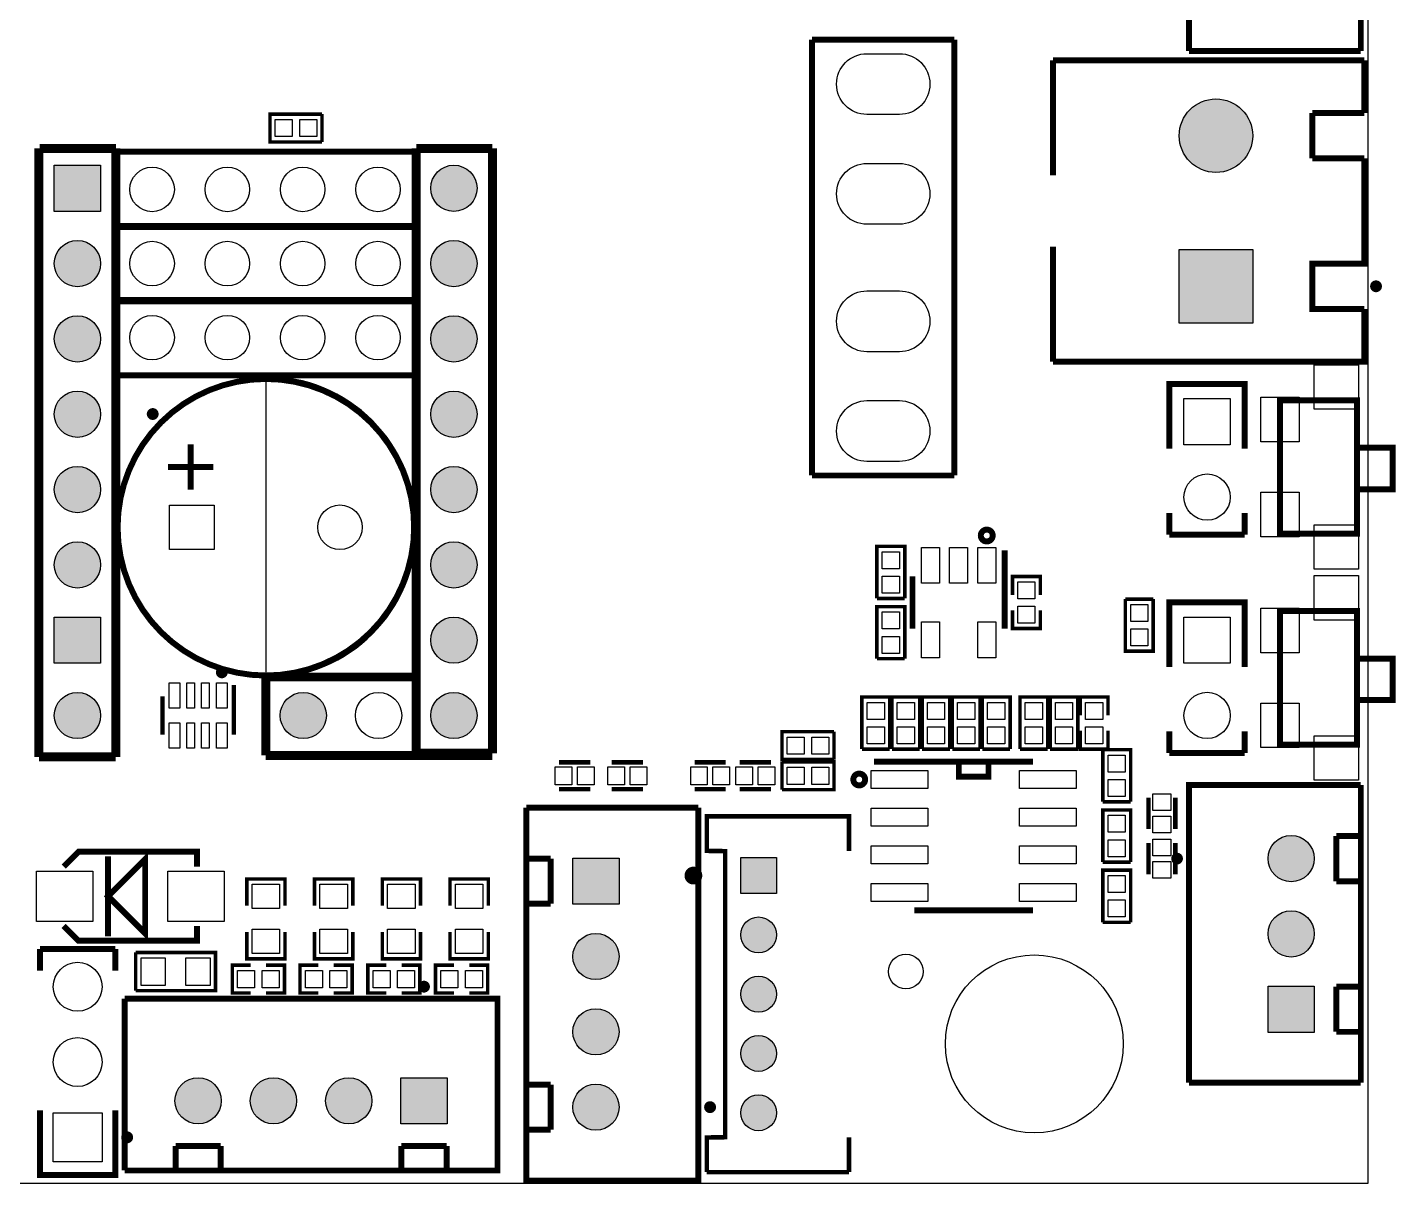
# Model space of a CAD drawing. Extents: x 0 to 145, y 0 to 99.
# Drawn here: x 92.79 to 138.95, y -0.04 to 38.96 of the extents above; entities that cross this region are included whole.
import ezdxf

# ---------------------------------------------------------------- set-up
doc = ezdxf.new("R2010")
doc.units = 0
doc.header["$MEASUREMENT"] = 0
doc.layers.get('0').update_dxf_attribs({"linetype": 'CONTINUOUS'})
for name, color, linetype in [('OUTLINE', 7, 'CONTINUOUS'), ('SILKSCREEN_TOP', 7, 'CONTINUOUS'), ('SOLDERMASK_BOTTOM', 231, 'CONTINUOUS'), ('SOLDERMASK_TOP', 94, 'CONTINUOUS')]:
    doc.layers.add(name, color=color, linetype=linetype)

msp = doc.modelspace()

# ---------------------------------------------------------------- hatches: boundary and pattern name
at = {"linetype": 'Continuous'}
h = msp.add_hatch(color=256, dxfattribs=at)
h.set_gradient(color1=(0, 255, 255), color2=(0, 255, 255), tint=1)
h.paths.add_polyline_path([(5.71246, 90.21572), (6.9215, 90.21572), (6.9215, 91.42476), (5.71246, 91.42476)])
h.paths.add_polyline_path([(3.71348, 90.82024, 1), (4.92252, 90.82024, 1)])
h.paths.add_polyline_path([(2.92354, 90.82024, 1), (1.7145, 90.82024, 1)])
h.paths.add_polyline_path([(5.71246, 86.34476), (5.71246, 85.13572), (6.9215, 85.13572), (6.9215, 86.34476)])
h.paths.add_polyline_path([(4.92252, 85.74024, 1), (3.71348, 85.74024, 1)])
h.paths.add_polyline_path([(2.92354, 85.74024, 1), (1.7145, 85.74024, 1)])
h.paths.add_polyline_path([(18.49374, 95.90024, 1), (19.70278, 95.90024, 1)])
h.paths.add_polyline_path([(20.49272, 95.90024, 1), (21.70176, 95.90024, 1)])
h.paths.add_polyline_path([(22.49424, 95.90024, 1), (23.70328, 95.90024, 1)])
h.paths.add_polyline_path([(24.49322, 95.29572), (25.70226, 95.29572), (25.70226, 96.50476), (24.49322, 96.50476)])
h.paths.add_polyline_path([(36.7665, 95.90024, 1), (37.97554, 95.90024, 1)])
h.paths.add_polyline_path([(38.76548, 95.90024, 1), (39.97452, 95.90024, 1)])
h.paths.add_polyline_path([(40.76446, 95.29572), (41.9735, 95.29572), (41.9735, 96.50476), (40.76446, 96.50476)])
h.paths.add_polyline_path([(48.01743, 94.615, 1), (49.51857, 94.615, 1)])
h.paths.add_polyline_path([(50.55743, 94.615, 1), (52.05857, 94.615, 1)])
h.paths.add_polyline_path([(53.09743, 94.615, 1), (54.59857, 94.615, 1)])
h.paths.add_polyline_path([(55.63743, 94.615, 1), (57.13857, 94.615, 1)])
h.paths.add_polyline_path([(58.17743, 94.615, 1), (59.67857, 94.615, 1)])
h.paths.add_polyline_path([(58.17743, 92.075, 1), (59.67857, 92.075, 1)])
h.paths.add_polyline_path([(55.63743, 92.075, 1), (57.13857, 92.075, 1)])
h.paths.add_polyline_path([(53.09743, 92.075, 1), (54.59857, 92.075, 1)])
h.paths.add_polyline_path([(50.55743, 92.075, 1), (52.05857, 92.075, 1)])
h.paths.add_polyline_path([(48.01616, 91.32316), (49.5173, 91.32316), (49.5173, 92.8243), (48.01616, 92.8243)])
h.paths.add_polyline_path([(92.66174, 83.52028), (92.66174, 82.31124), (93.87078, 82.31124), (93.87078, 83.52028)])
h.paths.add_polyline_path([(95.86976, 82.91576, 1), (94.66072, 82.91576, 1)])
h.paths.add_polyline_path([(97.87128, 82.91576, 1), (96.66224, 82.91576, 1)])
h.paths.add_polyline_path([(99.87026, 82.91576, 1), (98.66122, 82.91576, 1)])
h.paths.add_polyline_path([(1.53924, 38.9255), (1.53924, 37.71646), (2.74828, 37.71646), (2.74828, 38.9255)])
h.paths.add_polyline_path([(2.74828, 36.322, 1), (1.53924, 36.322, 1)])
h.paths.add_polyline_path([(7.82828, 36.322, 1), (6.61924, 36.322, 1)])
h.paths.add_polyline_path([(6.61924, 38.9255), (6.61924, 37.71646), (7.82828, 37.71646), (7.82828, 38.9255)])
h.paths.add_polyline_path([(9.5885, 31.45028), (9.5885, 30.24124), (10.79754, 30.24124), (10.79754, 31.45028)])
h.paths.add_polyline_path([(12.79652, 30.84576, 1), (11.58748, 30.84576, 1)])
h.paths.add_polyline_path([(14.7955, 30.84576, 1), (13.58646, 30.84576, 1)])
h.paths.add_polyline_path([(9.63422, 26.1366), (9.63422, 24.57704), (11.19378, 24.57704), (11.19378, 26.1366)])
h.paths.add_polyline_path([(8.65378, 25.35682, 1), (7.09422, 25.35682, 1)])
h.paths.add_polyline_path([(8.65378, 17.73682, 1), (7.09422, 17.73682, 1)])
h.paths.add_polyline_path([(9.63422, 18.5166), (9.63422, 16.95704), (11.19378, 16.95704), (11.19378, 18.5166)])
h.paths.add_polyline_path([(9.63422, 11.1506), (9.63422, 9.59104), (11.19378, 9.59104), (11.19378, 11.1506)])
h.paths.add_polyline_path([(8.65378, 10.37082, 1), (7.09422, 10.37082, 1)])
h.paths.add_polyline_path([(8.65378, 2.49682, 1), (7.09422, 2.49682, 1)])
h.paths.add_polyline_path([(6.11378, 2.49682, 1), (4.55422, 2.49682, 1)])
h.paths.add_polyline_path([(2.01422, 3.2766), (2.01422, 1.71704), (3.57378, 1.71704), (3.57378, 3.2766)])
h.paths.add_polyline_path([(15.53972, 2.66954), (15.53972, 1.4605), (16.74876, 1.4605), (16.74876, 2.66954)])
h.paths.add_polyline_path([(16.74876, 4.064, 1), (15.53972, 4.064, 1)])
h.paths.add_polyline_path([(16.74876, 6.06298, 1), (15.53972, 6.06298, 1)])
h.paths.add_polyline_path([(21.82876, 6.06298, 1), (20.61972, 6.06298, 1)])
h.paths.add_polyline_path([(21.82876, 4.064, 1), (20.61972, 4.064, 1)])
h.paths.add_polyline_path([(20.61972, 2.66954), (20.61972, 1.4605), (21.82876, 1.4605), (21.82876, 2.66954)])
h.paths.add_polyline_path([(25.69972, 2.66954), (25.69972, 1.4605), (26.90876, 1.4605), (26.90876, 2.66954)])
h.paths.add_polyline_path([(26.90876, 4.064, 1), (25.69972, 4.064, 1)])
h.paths.add_polyline_path([(26.90876, 6.06298, 1), (25.69972, 6.06298, 1)])
h.paths.add_polyline_path([(35.32378, 2.75336, 1), (33.76422, 2.75336, 1)])
h.paths.add_polyline_path([(37.86378, 2.75336, 1), (36.30422, 2.75336, 1)])
h.paths.add_polyline_path([(40.40378, 2.75336, 1), (38.84422, 2.75336, 1)])
h.paths.add_polyline_path([(41.38422, 3.53314), (41.38422, 1.97358), (42.94378, 1.97358), (42.94378, 3.53314)])
h.paths.add_polyline_path([(29.6926, 34.30778), (29.6926, 32.74822), (31.25216, 32.74822), (31.25216, 34.30778)])
h.paths.add_polyline_path([(31.25216, 30.988, 1), (29.6926, 30.988, 1)])
h.paths.add_polyline_path([(31.25216, 28.448, 1), (29.6926, 28.448, 1)])
h.paths.add_polyline_path([(31.25216, 25.908, 1), (29.6926, 25.908, 1)])
h.paths.add_polyline_path([(31.25216, 23.368, 1), (29.6926, 23.368, 1)])
h.paths.add_polyline_path([(31.25216, 20.828, 1), (29.6926, 20.828, 1)])
h.paths.add_polyline_path([(29.6926, 19.06778), (29.6926, 17.50822), (31.25216, 17.50822), (31.25216, 19.06778)])
h.paths.add_polyline_path([(31.25216, 15.748, 1), (29.6926, 15.748, 1)])
h.paths.add_polyline_path([(38.87216, 15.748, 1), (37.3126, 15.748, 1)])
h.paths.add_polyline_path([(43.95216, 15.748, 1), (42.3926, 15.748, 1)])
h.paths.add_polyline_path([(47.25416, 15.748, 1), (45.6946, 15.748, 1)])
h.paths.add_polyline_path([(45.6946, 19.06778), (45.6946, 17.50822), (47.25416, 17.50822), (47.25416, 19.06778)])
h.paths.add_polyline_path([(43.95216, 18.288, 1), (42.3926, 18.288, 1)])
h.paths.add_polyline_path([(43.95216, 20.828, 1), (42.3926, 20.828, 1)])
h.paths.add_polyline_path([(43.95216, 23.368, 1), (42.3926, 23.368, 1)])
h.paths.add_polyline_path([(43.95216, 25.908, 1), (42.3926, 25.908, 1)])
h.paths.add_polyline_path([(43.95216, 28.448, 1), (42.3926, 28.448, 1)])
h.paths.add_polyline_path([(43.95216, 30.988, 1), (42.3926, 30.988, 1)])
h.paths.add_polyline_path([(43.95216, 33.528, 1), (42.3926, 33.528, 1)])
h.paths.add_polyline_path([(45.6946, 34.30778), (45.6946, 32.74822), (47.25416, 32.74822), (47.25416, 34.30778)])
h.paths.add_polyline_path([(47.25416, 30.988, 1), (45.6946, 30.988, 1)])
h.paths.add_polyline_path([(47.25416, 28.448, 1), (45.6946, 28.448, 1)])
h.paths.add_polyline_path([(47.25416, 25.908, 1), (45.6946, 25.908, 1)])
h.paths.add_polyline_path([(47.25416, 23.368, 1), (45.6946, 23.368, 1)])
h.paths.add_polyline_path([(47.25416, 20.828, 1), (45.6946, 20.828, 1)])
h.paths.add_polyline_path([(54.87416, 15.748, 1), (53.3146, 15.748, 1)])
h.paths.add_polyline_path([(59.95416, 15.748, 1), (58.3946, 15.748, 1)])
h.paths.add_polyline_path([(59.95416, 18.288, 1), (58.3946, 18.288, 1)])
h.paths.add_polyline_path([(59.95416, 20.828, 1), (58.3946, 20.828, 1)])
h.paths.add_polyline_path([(59.95416, 23.368, 1), (58.3946, 23.368, 1)])
h.paths.add_polyline_path([(59.95416, 25.908, 1), (58.3946, 25.908, 1)])
h.paths.add_polyline_path([(59.95416, 28.448, 1), (58.3946, 28.448, 1)])
h.paths.add_polyline_path([(59.95416, 30.988, 1), (58.3946, 30.988, 1)])
h.paths.add_polyline_path([(59.95416, 33.528, 1), (58.3946, 33.528, 1)])
h.paths.add_polyline_path([(61.6966, 34.30778), (61.6966, 32.74822), (63.25616, 32.74822), (63.25616, 34.30778)])
h.paths.add_polyline_path([(63.25616, 30.988, 1), (61.6966, 30.988, 1)])
h.paths.add_polyline_path([(63.25616, 28.448, 1), (61.6966, 28.448, 1)])
h.paths.add_polyline_path([(63.25616, 25.908, 1), (61.6966, 25.908, 1)])
h.paths.add_polyline_path([(63.25616, 23.368, 1), (61.6966, 23.368, 1)])
h.paths.add_polyline_path([(63.25616, 20.828, 1), (61.6966, 20.828, 1)])
h.paths.add_polyline_path([(61.6966, 19.06778), (61.6966, 17.50822), (63.25616, 17.50822), (63.25616, 19.06778)])
h.paths.add_polyline_path([(63.25616, 15.748, 1), (61.6966, 15.748, 1)])
h.paths.add_polyline_path([(70.87616, 15.748, 1), (69.3166, 15.748, 1)])
h.paths.add_polyline_path([(75.95616, 15.748, 1), (74.3966, 15.748, 1)])
h.paths.add_polyline_path([(75.95616, 18.288, 1), (74.3966, 18.288, 1)])
h.paths.add_polyline_path([(75.95616, 20.828, 1), (74.3966, 20.828, 1)])
h.paths.add_polyline_path([(75.95616, 23.368, 1), (74.3966, 23.368, 1)])
h.paths.add_polyline_path([(75.95616, 25.908, 1), (74.3966, 25.908, 1)])
h.paths.add_polyline_path([(75.95616, 28.448, 1), (74.3966, 28.448, 1)])
h.paths.add_polyline_path([(75.95616, 30.988, 1), (74.3966, 30.988, 1)])
h.paths.add_polyline_path([(75.95616, 33.528, 1), (74.3966, 33.528, 1)])
h.paths.add_polyline_path([(77.6986, 34.30778), (77.6986, 32.74822), (79.25816, 32.74822), (79.25816, 34.30778)])
h.paths.add_polyline_path([(79.25816, 30.988, 1), (77.6986, 30.988, 1)])
h.paths.add_polyline_path([(79.25816, 28.448, 1), (77.6986, 28.448, 1)])
h.paths.add_polyline_path([(79.25816, 25.908, 1), (77.6986, 25.908, 1)])
h.paths.add_polyline_path([(79.25816, 23.368, 1), (77.6986, 23.368, 1)])
h.paths.add_polyline_path([(79.25816, 20.828, 1), (77.6986, 20.828, 1)])
h.paths.add_polyline_path([(77.6986, 19.06778), (77.6986, 17.50822), (79.25816, 17.50822), (79.25816, 19.06778)])
h.paths.add_polyline_path([(79.25816, 15.748, 1), (77.6986, 15.748, 1)])
h.paths.add_polyline_path([(86.87816, 15.748, 1), (85.3186, 15.748, 1)])
h.paths.add_polyline_path([(91.95816, 15.748, 1), (90.3986, 15.748, 1)])
h.paths.add_polyline_path([(91.95816, 18.288, 1), (90.3986, 18.288, 1)])
h.paths.add_polyline_path([(91.95816, 20.828, 1), (90.3986, 20.828, 1)])
h.paths.add_polyline_path([(91.95816, 23.368, 1), (90.3986, 23.368, 1)])
h.paths.add_polyline_path([(91.95816, 25.908, 1), (90.3986, 25.908, 1)])
h.paths.add_polyline_path([(91.95816, 28.448, 1), (90.3986, 28.448, 1)])
h.paths.add_polyline_path([(91.95816, 30.988, 1), (90.3986, 30.988, 1)])
h.paths.add_polyline_path([(91.95816, 33.528, 1), (90.3986, 33.528, 1)])
h.paths.add_polyline_path([(93.7006, 34.30778), (93.7006, 32.74822), (95.26016, 32.74822), (95.26016, 34.30778)])
h.paths.add_polyline_path([(95.26016, 30.988, 1), (93.7006, 30.988, 1)])
h.paths.add_polyline_path([(95.26016, 28.448, 1), (93.7006, 28.448, 1)])
h.paths.add_polyline_path([(95.26016, 25.908, 1), (93.7006, 25.908, 1)])
h.paths.add_polyline_path([(95.26016, 23.368, 1), (93.7006, 23.368, 1)])
h.paths.add_polyline_path([(95.26016, 20.828, 1), (93.7006, 20.828, 1)])
h.paths.add_polyline_path([(93.7006, 19.06778), (93.7006, 17.50822), (95.26016, 17.50822), (95.26016, 19.06778)])
h.paths.add_polyline_path([(95.26016, 15.748, 1), (93.7006, 15.748, 1)])
h.paths.add_polyline_path([(107.96016, 33.528, 1), (106.4006, 33.528, 1)])
h.paths.add_polyline_path([(107.96016, 30.988, 1), (106.4006, 30.988, 1)])
h.paths.add_polyline_path([(107.96016, 28.448, 1), (106.4006, 28.448, 1)])
h.paths.add_polyline_path([(107.96016, 25.908, 1), (106.4006, 25.908, 1)])
h.paths.add_polyline_path([(107.96016, 23.368, 1), (106.4006, 23.368, 1)])
h.paths.add_polyline_path([(107.96016, 20.828, 1), (106.4006, 20.828, 1)])
h.paths.add_polyline_path([(107.96016, 18.288, 1), (106.4006, 18.288, 1)])
h.paths.add_polyline_path([(107.96016, 15.748, 1), (106.4006, 15.748, 1)])
h.paths.add_polyline_path([(102.88016, 15.748, 1), (101.3206, 15.748, 1)])
h.paths.add_polyline_path([(51.32578, 2.75336, 1), (49.76622, 2.75336, 1)])
h.paths.add_polyline_path([(53.86578, 2.75336, 1), (52.30622, 2.75336, 1)])
h.paths.add_polyline_path([(56.40578, 2.75336, 1), (54.84622, 2.75336, 1)])
h.paths.add_polyline_path([(57.38622, 3.53314), (57.38622, 1.97358), (58.94578, 1.97358), (58.94578, 3.53314)])
h.paths.add_polyline_path([(67.32778, 2.75336, 1), (65.76822, 2.75336, 1)])
h.paths.add_polyline_path([(69.86778, 2.75336, 1), (68.30822, 2.75336, 1)])
h.paths.add_polyline_path([(72.40778, 2.75336, 1), (70.84822, 2.75336, 1)])
h.paths.add_polyline_path([(73.38822, 3.53314), (73.38822, 1.97358), (74.94778, 1.97358), (74.94778, 3.53314)])
h.paths.add_polyline_path([(83.32978, 2.75336, 1), (81.77022, 2.75336, 1)])
h.paths.add_polyline_path([(85.86978, 2.75336, 1), (84.31022, 2.75336, 1)])
h.paths.add_polyline_path([(88.40978, 2.75336, 1), (86.85022, 2.75336, 1)])
h.paths.add_polyline_path([(89.39022, 3.53314), (89.39022, 1.97358), (90.94978, 1.97358), (90.94978, 3.53314)])
h.paths.add_polyline_path([(99.33178, 2.75336, 1), (97.77222, 2.75336, 1)])
h.paths.add_polyline_path([(101.87178, 2.75336, 1), (100.31222, 2.75336, 1)])
h.paths.add_polyline_path([(104.41178, 2.75336, 1), (102.85222, 2.75336, 1)])
h.paths.add_polyline_path([(105.39222, 3.53314), (105.39222, 1.97358), (106.95178, 1.97358), (106.95178, 3.53314)])
h.paths.add_polyline_path([(112.75314, 2.54, 1), (111.19358, 2.54, 1)])
h.paths.add_polyline_path([(112.75314, 5.08, 1), (111.19358, 5.08, 1)])
h.paths.add_polyline_path([(112.75314, 7.62, 1), (111.19358, 7.62, 1)])
h.paths.add_polyline_path([(111.19358, 10.93978), (111.19358, 9.38022), (112.75314, 9.38022), (112.75314, 10.93978)])
h.paths.add_polyline_path([(116.85524, 10.95502), (116.85524, 9.74598), (118.06428, 9.74598), (118.06428, 10.95502)])
h.paths.add_polyline_path([(118.06428, 8.34898, 1), (116.85524, 8.34898, 1)])
h.paths.add_polyline_path([(118.06428, 6.35, 1), (116.85524, 6.35, 1)])
h.paths.add_polyline_path([(118.06428, 4.35102, 1), (116.85524, 4.35102, 1)])
h.paths.add_polyline_path([(118.06428, 2.3495, 1), (116.85524, 2.3495, 1)])
h.paths.add_polyline_path([(134.6454, 6.62178), (134.6454, 5.06222), (136.20496, 5.06222), (136.20496, 6.62178)])
h.paths.add_polyline_path([(136.20496, 8.382, 1), (134.6454, 8.382, 1)])
h.paths.add_polyline_path([(136.20496, 10.922, 1), (134.6454, 10.922, 1)])
h.paths.add_polyline_path([(134.6454, 41.41978), (134.6454, 39.86022), (136.20496, 39.86022), (136.20496, 41.41978)])
h.paths.add_polyline_path([(136.20496, 43.18, 1), (134.6454, 43.18, 1)])
h.paths.add_polyline_path([(136.20496, 45.72, 1), (134.6454, 45.72, 1)])
h.paths.add_polyline_path([(133.2865, 55.38724, 1), (132.07746, 55.38724, 1)])
h.paths.add_polyline_path([(133.2865, 57.38876, 1), (132.07746, 57.38876, 1)])
h.paths.add_polyline_path([(32.13354, 38.24224, 1), (30.9245, 38.24224, 1)])
h.paths.add_polyline_path([(34.13252, 38.24224, 1), (32.92348, 38.24224, 1)])
h.paths.add_polyline_path([(34.92246, 38.84676), (34.92246, 37.63772), (36.1315, 37.63772), (36.1315, 38.84676)])
h.paths.add_polyline_path([(48.13554, 38.24224, 1), (46.9265, 38.24224, 1)])
h.paths.add_polyline_path([(50.13452, 38.24224, 1), (48.92548, 38.24224, 1)])
h.paths.add_polyline_path([(50.92446, 38.84676), (50.92446, 37.63772), (52.1335, 37.63772), (52.1335, 38.84676)])
h.paths.add_polyline_path([(35.24504, 47.8155), (35.24504, 46.1645), (36.89604, 46.1645), (36.89604, 47.8155)])
h.paths.add_polyline_path([(34.35604, 46.99, 1), (32.70504, 46.99, 1)])
h.paths.add_polyline_path([(31.81604, 46.99, 1), (30.16504, 46.99, 1)])
h.paths.add_polyline_path([(96.20186, 95.4405), (97.85922, 95.4405), (97.85922, 96.5835), (96.20186, 96.5835)], flags=9)
h.paths.add_polyline_path([(96.13096, 89.8525), (97.93012, 89.8525), (97.93012, 90.9955), (96.13096, 90.9955)], flags=9)
h.paths.add_polyline_path([(48.29387, 95.6945), (49.24213, 95.6945), (49.24213, 96.8375), (48.29387, 96.8375)], flags=9)
h.paths.add_polyline_path([(48.43568, 89.8525), (49.10032, 89.8525), (49.10032, 90.9955), (48.43568, 90.9955)], flags=9)
h = msp.add_hatch(color=256, dxfattribs=at)
h.set_gradient(color1=(255, 0, 255), color2=(255, 0, 255), tint=1)
h.paths.add_polyline_path([(4.04876, 75.66406), (4.04876, 73.18502), (6.5278, 73.18502), (6.5278, 75.66406)])
h.paths.add_polyline_path([(6.5278, 69.34454, 1), (4.04876, 69.34454, 1)])
h.paths.add_polyline_path([(4.04876, 65.25006), (4.04876, 62.77102), (6.5278, 62.77102), (6.5278, 65.25006)])
h.paths.add_polyline_path([(4.04876, 58.93054, 1), (6.5278, 58.93054, 1)])
h.paths.add_polyline_path([(4.53263, 54.3687, 1), (1.90373, 54.3687, 1)])
h.paths.add_polyline_path([(4.53263, 49.09185), (4.53263, 51.72075), (1.90373, 51.72075), (1.90373, 49.09185)])
h.paths.add_polyline_path([(4.53263, 46.38802, 1), (1.90373, 46.38802, 1)])
h.paths.add_polyline_path([(1.90373, 41.11117), (4.53263, 41.11117), (4.53263, 43.74007), (1.90373, 43.74007)])
h.paths.add_polyline_path([(134.12724, 28.98394), (134.12724, 31.46298), (131.6482, 31.46298), (131.6482, 28.98394)])
h.paths.add_polyline_path([(131.6482, 35.30346, 1), (134.12724, 35.30346, 1)])

# ---------------------------------------------------------------- linework, layer by layer
at = {"layer": 'OUTLINE'}
msp.add_lwpolyline([(0.01778, 97.97796), (0.01778, -0.02286), (138.01852, -0.02286), (138.01852, 97.97796)], close=True, dxfattribs=at)
at = {"layer": 'SILKSCREEN_TOP'}
for points, const_width in [([(137.77468, 38.16096), (137.77468, 48.19904)], 0.20066), ([(131.97586, 44.84116), (131.97586, 38.16096)], 0.20066), ([(119.2657, 38.54196), (124.0663, 38.54196)], 0.20066), ([(119.2657, 23.84298), (119.2657, 38.54196)], 0.20066), ([(124.0663, 23.84298), (124.0663, 38.54196)], 0.20066), ([(137.88898, 37.84346), (127.38862, 37.84346)], 0.20066), ([(127.38862, 33.96234), (127.38862, 37.84346)], 0.20066), ([(131.97586, 38.16096), (137.77468, 38.16096)], 0.20066), ([(137.88898, 36.06546), (137.88898, 37.84346)], 0.20066), ([(102.73284, 35.0901), (100.97516, 35.0901), (100.97516, 36.0299), (102.73284, 36.0299)], 0.11938), ([(102.73284, 35.0901), (102.73284, 36.0299)], 0.11938), ([(136.13638, 34.54146), (136.13638, 36.06546)], 0.20066), ([(136.13638, 36.06546), (137.88898, 36.06546)], 0.20066), ([(93.1799, 34.8742), (93.1799, 14.351)], 0.29972), ([(95.78086, 34.8742), (93.21038, 34.8742)], 0.29972), ([(95.77578, 34.8742), (95.77578, 14.351)], 0.29972), ([(105.89006, 34.7599), (95.73006, 34.7599)], 0.20066), ([(95.73006, 34.7599), (95.73006, 32.2199)], 0.20066), ([(105.91038, 34.8742), (105.91038, 14.478)], 0.29972), ([(108.48086, 34.8742), (105.91038, 34.8742)], 0.29972), ([(105.89006, 34.7599), (105.89006, 32.2199)], 0.20066), ([(108.48086, 34.8742), (108.48086, 14.478)], 0.29972), ([(137.88898, 34.54146), (136.13638, 34.54146)], 0.20066), ([(137.88898, 34.54146), (137.88898, 32.76346)], 0.20066), ([(137.88898, 29.46146), (136.13638, 29.46146), (136.13638, 30.98546), (137.88898, 30.98546), (137.88898, 32.76346)], 0.20066), ([(105.89006, 32.26054), (95.73006, 32.26054)], 0.20066), ([(95.73006, 32.26054), (95.73006, 29.72054)], 0.20066), ([(105.89006, 32.2199), (95.73006, 32.2199)], 0.20066), ([(105.89006, 32.26054), (105.89006, 29.72054)], 0.20066), ([(127.38862, 27.68346), (127.38862, 31.56458)], 0.20066), ([(105.89006, 29.76118), (95.73006, 29.76118)], 0.20066), ([(95.73006, 29.76118), (95.73006, 27.22118)], 0.20066), ([(105.89006, 29.72054), (95.73006, 29.72054)], 0.20066), ([(105.89006, 29.76118), (105.89006, 27.22118)], 0.20066), ([(137.88898, 29.46146), (137.88898, 27.68346), (127.38862, 27.68346)], 0.20066), ([(105.89006, 27.22118), (95.73006, 27.22118)], 0.20066), ([(131.318, 24.74722), (131.318, 26.92654), (133.858, 26.92654), (133.858, 24.74722)], 0.20066), ([(135.04926, 26.38044), (135.04926, 21.87956), (137.64768, 21.87956), (137.64768, 26.38044), (135.04926, 26.38044)], 0.20066), ([(98.298, 23.368), (98.298, 24.892)], 0.20066), ([(137.64768, 24.78024), (138.8491, 24.78024), (138.8491, 23.3807), (137.64768, 23.3807)], 0.20066), ([(97.536, 24.13), (99.06, 24.13)], 0.20066), ([(119.2657, 23.84298), (124.0663, 23.84298)], 0.20066), ([(131.318, 22.57552), (131.318, 21.84654)], 0.20066), ([(133.858, 21.84654), (133.858, 22.57552)], 0.20066), ([(131.318, 21.84654), (133.858, 21.84654)], 0.20066), ([(121.4501, 19.69516), (121.4501, 21.45284), (122.3899, 21.45284), (122.3899, 19.69516)], 0.11938), ([(125.76048, 21.31822), (125.76048, 18.67916)], 0.20066), ([(122.65152, 20.43684), (122.65152, 18.67916)], 0.20066), ([(126.9619, 19.81708), (126.9619, 20.43684), (126.0221, 20.43684), (126.0221, 19.81708)], 0.11938), ([(121.4501, 19.69516), (122.3899, 19.69516)], 0.11938), ([(121.4501, 17.66316), (121.4501, 19.42084), (122.3899, 19.42084), (122.3899, 17.66316)], 0.11938), ([(130.7719, 19.67484), (129.8321, 19.67484)], 0.11938), ([(130.7719, 19.67484), (130.7719, 17.91716), (129.8321, 17.91716), (129.8321, 19.67484)], 0.11938), ([(131.318, 17.38122), (131.318, 19.56054), (133.858, 19.56054), (133.858, 17.38122)], 0.20066), ([(126.9619, 19.29892), (126.9619, 18.67916), (126.0221, 18.67916), (126.0221, 19.29892)], 0.11938), ([(135.04926, 19.26844), (135.04926, 14.76756), (137.64768, 14.76756), (137.64768, 19.26844), (135.04926, 19.26844)], 0.20066), ([(121.4501, 17.66316), (122.3899, 17.66316)], 0.11938), ([(137.64768, 17.66824), (138.8491, 17.66824), (138.8491, 16.2687), (137.64768, 16.2687)], 0.20066), ([(100.83292, 17.04848), (100.83292, 14.4018)], 0.29972), ([(105.78338, 17.04848), (100.83292, 17.04848)], 0.29972), ([(99.75596, 16.77924), (99.75596, 15.09776)], 0.14986), ([(97.34804, 16.39824), (97.34804, 15.09776)], 0.14986), ([(120.9421, 14.61516), (120.9421, 16.37284), (121.8819, 16.37284), (121.8819, 14.61516)], 0.11938), ([(121.9581, 14.61516), (121.9581, 16.37284), (122.8979, 16.37284), (122.8979, 14.61516)], 0.11938), ([(122.9741, 14.61516), (122.9741, 16.37284), (123.9139, 16.37284), (123.9139, 14.61516)], 0.11938), ([(123.9901, 14.61516), (123.9901, 16.37284), (124.9299, 16.37284), (124.9299, 14.61516)], 0.11938), ([(125.0061, 14.61516), (125.0061, 16.37284), (125.9459, 16.37284), (125.9459, 14.61516)], 0.11938), ([(126.2761, 14.61516), (126.2761, 16.37284), (127.2159, 16.37284), (127.2159, 14.61516)], 0.11938), ([(127.2921, 14.61516), (127.2921, 16.37284), (128.2319, 16.37284), (128.2319, 14.61516)], 0.11938), ([(129.2479, 15.75308), (129.2479, 16.37284), (128.3081, 16.37284), (128.3081, 15.75308)], 0.11938), ([(120.00484, 14.2621), (118.24716, 14.2621), (118.24716, 15.2019), (120.00484, 15.2019)], 0.11938), ([(120.00484, 14.2621), (120.00484, 15.2019)], 0.11938), ([(129.2479, 15.23492), (129.2479, 14.61516), (128.3081, 14.61516), (128.3081, 15.23492)], 0.11938), ([(131.318, 15.20952), (131.318, 14.48054)], 0.20066), ([(133.858, 14.48054), (133.858, 15.20952)], 0.20066), ([(95.77578, 14.351), (93.1799, 14.351)], 0.29972), ([(108.48086, 14.4018), (100.83292, 14.4018)], 0.29972), ([(108.48086, 14.478), (105.91038, 14.478)], 0.29972), ([(120.9421, 14.61516), (121.8819, 14.61516)], 0.11938), ([(121.9581, 14.61516), (122.8979, 14.61516)], 0.11938), ([(122.9741, 14.61516), (123.9139, 14.61516)], 0.11938), ([(123.9901, 14.61516), (124.9299, 14.61516)], 0.11938), ([(125.0061, 14.61516), (125.9459, 14.61516)], 0.11938), ([(126.2761, 14.61516), (127.2159, 14.61516)], 0.11938), ([(127.2921, 14.61516), (128.2319, 14.61516)], 0.11938), ([(129.0701, 12.83716), (129.0701, 14.59484), (130.0099, 14.59484), (130.0099, 12.83716)], 0.11938), ([(131.318, 14.48054), (133.858, 14.48054)], 0.20066), ([(111.77778, 14.16812), (110.72622, 14.16812)], 0.1524), ([(112.50422, 14.16812), (113.55578, 14.16812)], 0.1524), ([(116.34978, 14.16812), (115.29822, 14.16812)], 0.1524), ([(116.82222, 14.16812), (117.87378, 14.16812)], 0.1524), ([(118.24716, 14.1859), (118.24716, 13.2461)], 0.11938), ([(118.24716, 14.1859), (120.00484, 14.1859), (120.00484, 13.2461), (118.24716, 13.2461)], 0.11938), ([(121.35358, 14.18844), (126.71298, 14.18844)], 0.20066), ([(125.21438, 14.18336), (125.21438, 13.68298), (124.21362, 13.68298), (124.21362, 14.18336)], 0.20066), ([(131.97586, 10.04316), (131.97586, 13.40104), (137.77468, 13.40104)], 0.20066), ([(137.77468, 3.36296), (137.77468, 13.40104)], 0.20066), ([(111.77778, 13.26388), (110.72622, 13.26388)], 0.1524), ([(112.50422, 13.26388), (113.55578, 13.26388)], 0.1524), ([(116.34978, 13.26388), (115.29822, 13.26388)], 0.1524), ([(116.82222, 13.26388), (117.87378, 13.26388)], 0.1524), ([(130.61188, 11.92022), (130.61188, 12.97178)], 0.1524), ([(131.51612, 11.92022), (131.51612, 12.97178)], 0.1524), ([(109.62386, 12.63904), (109.62386, 3.41884)], 0.20066), ([(115.42268, 12.63904), (109.62386, 12.63904)], 0.20066), ([(115.42268, 3.41884), (115.42268, 12.63904)], 0.20066), ([(129.0701, 12.83716), (130.0099, 12.83716)], 0.11938), ([(129.0701, 10.80516), (129.0701, 12.56284), (130.0099, 12.56284), (130.0099, 10.80516)], 0.11938), ([(120.5103, 11.18108), (120.5103, 12.34948), (115.7097, 12.34948), (115.7097, 11.18108), (116.332, 11.176), (116.332, 1.524), (115.7097, 1.51892), (115.7097, 0.35052)], 0.14986), ([(136.94918, 11.684), (137.77468, 11.684)], 0.20066), ([(136.94918, 10.16), (136.94918, 11.684)], 0.20066), ([(94.01556, 10.65276), (94.51594, 11.15314), (98.51644, 11.15314), (98.51644, 10.65276)], 0.20066), ([(95.5167, 9.652), (96.76638, 8.40232), (96.76638, 10.90168), (95.5167, 9.652)], 0.20066), ([(95.5167, 11.00074), (95.5167, 8.30326)], 0.20066), ([(130.61188, 11.44778), (130.61188, 10.39622)], 0.1524), ([(131.51612, 11.44778), (131.51612, 10.39622)], 0.1524), ([(109.62386, 10.922), (110.44936, 10.922)], 0.20066), ([(110.44936, 10.922), (110.44936, 9.398)], 0.20066), ([(129.0701, 10.80516), (130.0099, 10.80516)], 0.11938), ([(100.19284, 9.33704), (100.19284, 10.2362), (101.48316, 10.2362), (101.48316, 9.33704)], 0.11938), ([(102.47884, 9.33704), (102.47884, 10.2362), (103.76916, 10.2362), (103.76916, 9.33704)], 0.11938), ([(104.76484, 9.33704), (104.76484, 10.2362), (106.05516, 10.2362), (106.05516, 9.33704)], 0.11938), ([(107.05084, 9.33704), (107.05084, 10.2362), (108.34116, 10.2362), (108.34116, 9.33704)], 0.11938), ([(129.0701, 8.77316), (129.0701, 10.53084), (130.0099, 10.53084), (130.0099, 8.77316)], 0.11938), ([(137.77468, 10.16), (136.94918, 10.16)], 0.20066), ([(131.97586, 10.04316), (131.97586, 3.36296)], 0.20066), ([(110.44936, 9.398), (109.62386, 9.398)], 0.20066), ([(122.71502, 9.17956), (126.71298, 9.17956)], 0.20066), ([(129.0701, 8.77316), (130.0099, 8.77316)], 0.11938), ([(98.51644, 8.65124), (98.51644, 8.15086), (94.51594, 8.15086), (94.01556, 8.65124)], 0.20066), ([(100.19284, 8.44296), (100.19284, 7.5438), (101.48316, 7.5438), (101.48316, 8.44296)], 0.11938), ([(102.47884, 8.44296), (102.47884, 7.5438), (103.76916, 7.5438), (103.76916, 8.44296)], 0.11938), ([(104.76484, 8.44296), (104.76484, 7.5438), (106.05516, 7.5438), (106.05516, 8.44296)], 0.11938), ([(107.05084, 8.44296), (107.05084, 7.5438), (108.34116, 7.5438), (108.34116, 8.44296)], 0.11938), ([(95.758, 7.87146), (93.218, 7.87146)], 0.20066), ([(93.218, 7.87146), (93.218, 7.14248)], 0.20066), ([(95.758, 7.14248), (95.758, 7.87146)], 0.20066), ([(96.4438, 6.46684), (99.1362, 6.46684), (99.1362, 7.75716), (96.4438, 7.75716)], 0.11938), ([(96.4438, 6.46684), (96.4438, 7.75716)], 0.11938), ([(100.32492, 7.3279), (99.70516, 7.3279), (99.70516, 6.3881), (100.32492, 6.3881)], 0.11938), ([(100.84308, 7.3279), (101.46284, 7.3279), (101.46284, 6.3881), (100.84308, 6.3881)], 0.11938), ([(102.61092, 7.3279), (101.99116, 7.3279), (101.99116, 6.3881), (102.61092, 6.3881)], 0.11938), ([(103.12908, 7.3279), (103.74884, 7.3279), (103.74884, 6.3881), (103.12908, 6.3881)], 0.11938), ([(104.89692, 7.3279), (104.27716, 7.3279), (104.27716, 6.3881), (104.89692, 6.3881)], 0.11938), ([(105.41508, 7.3279), (106.03484, 7.3279), (106.03484, 6.3881), (105.41508, 6.3881)], 0.11938), ([(107.18292, 7.3279), (106.56316, 7.3279), (106.56316, 6.3881), (107.18292, 6.3881)], 0.11938), ([(107.70108, 7.3279), (108.32084, 7.3279), (108.32084, 6.3881), (107.70108, 6.3881)], 0.11938), ([(136.94918, 6.604), (137.77468, 6.604)], 0.20066), ([(136.94918, 5.08), (136.94918, 6.604)], 0.20066), ([(105.29316, 6.20268), (96.07296, 6.20268)], 0.20066), ([(96.07296, 6.20268), (96.07296, 0.40386)], 0.20066), ([(105.29316, 6.20268), (108.65104, 6.20268), (108.65104, 0.40386), (105.29316, 0.40386)], 0.20066), ([(137.77468, 5.08), (136.94918, 5.08)], 0.20066), ([(115.42268, 3.41884), (115.42268, 0.06096), (109.62386, 0.06096), (109.62386, 3.41884)], 0.20066), ([(109.62386, 3.302), (110.44936, 3.302)], 0.20066), ([(110.44936, 3.302), (110.44936, 1.778)], 0.20066), ([(131.97586, 3.36296), (137.77468, 3.36296)], 0.20066), ([(95.758, 2.43078), (95.758, 0.25146), (93.218, 0.25146), (93.218, 2.43078)], 0.20066), ([(110.44936, 1.778), (109.62386, 1.778)], 0.20066), ([(120.5103, 0.35052), (120.5103, 1.51892)], 0.14986), ([(97.79, 0.40386), (97.79, 1.22936)], 0.20066), ([(97.79, 1.22936), (99.314, 1.22936)], 0.20066), ([(99.314, 1.22936), (99.314, 0.40386)], 0.20066), ([(105.41, 0.40386), (105.41, 1.22936)], 0.20066), ([(105.41, 1.22936), (106.934, 1.22936)], 0.20066), ([(106.934, 1.22936), (106.934, 0.40386)], 0.20066), ([(96.07296, 0.40386), (105.29316, 0.40386)], 0.20066), ([(115.7097, 0.35052), (120.5103, 0.35052)], 0.14986)]:
    msp.add_lwpolyline(points, dxfattribs=dict(at, const_width=const_width))
for points, const_width in [([(138.38682, 30.22346, 1), (138.1887, 30.22346, 1), (138.38682, 30.22346)], 0.20066), ([(105.83926, 22.098, 1), (95.83674, 22.098, 1), (105.83926, 22.098)], 0.20066), ([(97.11944, 25.91562, 1.003843), (96.92132, 25.91562, 0.996171), (97.11944, 25.91562)], 0.20066), ([(125.35662, 21.8186, 0.997014), (124.9553, 21.8186, 1.002995), (125.35662, 21.8186)], 0.20066), ([(99.45116, 17.20342, 0.995769), (99.25304, 17.20342, 1.004249), (99.45116, 17.20342)], 0.20066), ([(121.05386, 13.589, 1), (120.65508, 13.589, 1), (121.05386, 13.589)], 0.20066), ([(131.6736, 10.922, 1), (131.47802, 10.922, 1), (131.6736, 10.922)], 0.20066), ([(115.40998, 10.3505, 0.996669), (115.11026, 10.3505, 1.003342), (115.40998, 10.3505)], 0.29972), ([(106.27106, 6.604, 1.006379), (106.07294, 6.60146, 0.993661), (106.27106, 6.604)], 0.20066), ([(115.92306, 2.54, 1), (115.7224, 2.54, 1), (115.92306, 2.54)], 0.20066), ([(96.25838, 1.52146, 1), (96.05772, 1.52146, 1), (96.25838, 1.52146)], 0.20066)]:
    msp.add_lwpolyline(points, format="xyb", dxfattribs=dict(at, const_width=const_width))
msp.add_lwpolyline([(105.92308, 22.098, 0.414214), (100.838, 27.18308), (100.838, 22.098), (100.838, 17.01292, 0.414164)], format="xyb", close=True, dxfattribs=at)
at = {"layer": 'SOLDERMASK_BOTTOM'}
for points in [[(121.11355, 38.06825), (122.21337, 38.06825, -1), (122.21337, 36.01847), (121.11355, 36.01847, -1)], [(121.11355, 34.36747), (122.21337, 34.36747, -1), (122.21337, 32.31769), (121.11355, 32.31769, -1)], [(121.11355, 30.06725), (122.21337, 30.06725, -1), (122.21337, 28.01747), (121.11355, 28.01747, -1)], [(122.21337, 24.31669), (121.11355, 24.31669, -1), (121.11355, 26.36647), (122.21337, 26.36647, -1)]]:
    msp.add_lwpolyline(points, format="xyb", close=True, dxfattribs=at)
for points in [[(95.26016, 34.30778), (95.26016, 32.74822), (93.7006, 32.74822), (93.7006, 34.30778)], [(134.12724, 31.46298), (134.12724, 28.98394), (131.6482, 28.98394), (131.6482, 31.46298)], [(131.80822, 24.87676), (131.80822, 26.43632), (133.36778, 26.43632), (133.36778, 24.87676)], [(97.5868, 21.34616), (97.5868, 22.8473), (99.08794, 22.8473), (99.08794, 21.34616)], [(95.26016, 19.06778), (95.26016, 17.50822), (93.7006, 17.50822), (93.7006, 19.06778)], [(131.80822, 17.51076), (131.80822, 19.07032), (133.36778, 19.07032), (133.36778, 17.51076)], [(112.75314, 10.93978), (112.75314, 9.38022), (111.19358, 9.38022), (111.19358, 10.93978)], [(118.06428, 10.95502), (118.06428, 9.74598), (116.85524, 9.74598), (116.85524, 10.95502)], [(134.6454, 5.06222), (134.6454, 6.62178), (136.20496, 6.62178), (136.20496, 5.06222)], [(105.39222, 3.53314), (106.95178, 3.53314), (106.95178, 1.97358), (105.39222, 1.97358)], [(95.3135, 2.34696), (95.3135, 0.69596), (93.6625, 0.69596), (93.6625, 2.34696)]]:
    msp.add_lwpolyline(points, close=True, dxfattribs=at)
for centre, radius in [((132.88772, 35.30346), 1.23952), ((97.00006, 33.4899), 0.75057), ((99.54006, 33.4899), 0.75057), ((102.08006, 33.4899), 0.75057), ((104.62006, 33.4899), 0.75057), ((107.18038, 33.528), 0.77978), ((94.48038, 30.988), 0.77978), ((97.00006, 30.99054), 0.75057), ((99.54006, 30.99054), 0.75057), ((102.08006, 30.99054), 0.75057), ((104.62006, 30.99054), 0.75057), ((107.18038, 30.988), 0.77978), ((94.48038, 28.448), 0.77978), ((97.00006, 28.49118), 0.75057), ((99.54006, 28.49118), 0.75057), ((102.08006, 28.49118), 0.75057), ((104.62006, 28.49118), 0.75057), ((107.18038, 28.448), 0.77978), ((94.48038, 25.908), 0.77978), ((107.18038, 25.908), 0.77978), ((94.48038, 23.368), 0.77978), ((107.18038, 23.368), 0.77978), ((132.588, 23.11654), 0.77978), ((103.33736, 22.098), 0.75057), ((94.48038, 20.828), 0.77978), ((107.18038, 20.828), 0.77978), ((107.18038, 18.288), 0.77978), ((94.48038, 15.748), 0.77978), ((102.10038, 15.748), 0.77978), ((104.64038, 15.748), 0.77978), ((107.18038, 15.748), 0.77978), ((132.588, 15.75054), 0.77978), ((135.42518, 10.922), 0.77978), ((117.45976, 8.34898), 0.60452), ((135.42518, 8.382), 0.77978), ((111.97336, 7.62), 0.77978), ((94.488, 6.60146), 0.8255), ((126.7587, 4.6736), 2.99974), ((117.45976, 6.35), 0.60452), ((111.97336, 5.08), 0.77978), ((94.488, 4.06146), 0.8255), ((117.45976, 4.35102), 0.60452), ((98.552, 2.75336), 0.77978), ((101.092, 2.75336), 0.77978), ((103.632, 2.75336), 0.77978), ((111.97336, 2.54), 0.77978), ((117.45976, 2.3495), 0.60452)]:
    msp.add_circle(centre, radius, dxfattribs=at)
at = {"layer": 'SOLDERMASK_TOP'}
for points in [[(121.11355, 38.06825), (122.21337, 38.06825, -1), (122.21337, 36.01847), (121.11355, 36.01847, -1)], [(121.11355, 34.36747), (122.21337, 34.36747, -1), (122.21337, 32.31769), (121.11355, 32.31769, -1)], [(121.11355, 30.06725), (122.21337, 30.06725, -1), (122.21337, 28.01747), (121.11355, 28.01747, -1)], [(122.21337, 24.31669), (121.11355, 24.31669, -1), (121.11355, 26.36647), (122.21337, 26.36647, -1)]]:
    msp.add_lwpolyline(points, format="xyb", close=True, dxfattribs=at)
for points in [[(101.72954, 35.84956), (101.72954, 35.27044), (101.1555, 35.27044), (101.1555, 35.84956)], [(101.97846, 35.27044), (101.97846, 35.84956), (102.5525, 35.84956), (102.5525, 35.27044)], [(95.26016, 34.30778), (95.26016, 32.74822), (93.7006, 32.74822), (93.7006, 34.30778)], [(134.12724, 31.46298), (134.12724, 28.98394), (131.6482, 28.98394), (131.6482, 31.46298)], [(136.19734, 26.07818), (136.19734, 27.57932), (137.69848, 27.57932), (137.69848, 26.07818)], [(131.80822, 24.87676), (131.80822, 26.43632), (133.36778, 26.43632), (133.36778, 24.87676)], [(134.39902, 24.97836), (134.39902, 26.4795), (135.6995, 26.4795), (135.6995, 24.97836)], [(134.39902, 21.77796), (134.39902, 23.2791), (135.6995, 23.2791), (135.6995, 21.77796)], [(97.5868, 21.34616), (97.5868, 22.8473), (99.08794, 22.8473), (99.08794, 21.34616)], [(136.19734, 20.67814), (136.19734, 22.17928), (137.69848, 22.17928), (137.69848, 20.67814)], [(122.20956, 20.69846), (121.63044, 20.69846), (121.63044, 21.2725), (122.20956, 21.2725)], [(122.95124, 21.41728), (123.56084, 21.41728), (123.56084, 20.20824), (122.95124, 20.20824)], [(123.9012, 21.41728), (124.5108, 21.41728), (124.5108, 20.20824), (123.9012, 20.20824)], [(124.85116, 21.41728), (125.46076, 21.41728), (125.46076, 20.20824), (124.85116, 20.20824)], [(121.63044, 20.44954), (122.20956, 20.44954), (122.20956, 19.8755), (121.63044, 19.8755)], [(136.19734, 18.96618), (136.19734, 20.46732), (137.69848, 20.46732), (137.69848, 18.96618)], [(126.78156, 19.68246), (126.20244, 19.68246), (126.20244, 20.2565), (126.78156, 20.2565)], [(126.20244, 19.43354), (126.78156, 19.43354), (126.78156, 18.8595), (126.20244, 18.8595)], [(130.59156, 18.92046), (130.01244, 18.92046), (130.01244, 19.4945), (130.59156, 19.4945)], [(95.26016, 19.06778), (95.26016, 17.50822), (93.7006, 17.50822), (93.7006, 19.06778)], [(122.20956, 18.66646), (121.63044, 18.66646), (121.63044, 19.2405), (122.20956, 19.2405)], [(131.80822, 17.51076), (131.80822, 19.07032), (133.36778, 19.07032), (133.36778, 17.51076)], [(134.39902, 17.86636), (134.39902, 19.3675), (135.6995, 19.3675), (135.6995, 17.86636)], [(122.95124, 18.90776), (123.56084, 18.90776), (123.56084, 17.69872), (122.95124, 17.69872)], [(124.85116, 18.90776), (125.46076, 18.90776), (125.46076, 17.69872), (124.85116, 17.69872)], [(130.01244, 18.67154), (130.59156, 18.67154), (130.59156, 18.0975), (130.01244, 18.0975)], [(121.63044, 18.41754), (122.20956, 18.41754), (122.20956, 17.8435), (121.63044, 17.8435)], [(97.57156, 16.85417), (97.93224, 16.85417), (97.93224, 15.99311), (97.57156, 15.99311)], [(98.17354, 16.85417), (98.43262, 16.85417), (98.43262, 15.99311), (98.17354, 15.99311)], [(98.67138, 16.85417), (98.93046, 16.85417), (98.93046, 15.99311), (98.67138, 15.99311)], [(99.17176, 16.85417), (99.53244, 16.85417), (99.53244, 15.99311), (99.17176, 15.99311)], [(121.70156, 15.61846), (121.12244, 15.61846), (121.12244, 16.1925), (121.70156, 16.1925)], [(122.71756, 15.61846), (122.13844, 15.61846), (122.13844, 16.1925), (122.71756, 16.1925)], [(123.73356, 15.61846), (123.15444, 15.61846), (123.15444, 16.1925), (123.73356, 16.1925)], [(124.74956, 15.61846), (124.17044, 15.61846), (124.17044, 16.1925), (124.74956, 16.1925)], [(125.76556, 15.61846), (125.18644, 15.61846), (125.18644, 16.1925), (125.76556, 16.1925)], [(127.03556, 15.61846), (126.45644, 15.61846), (126.45644, 16.1925), (127.03556, 16.1925)], [(128.05156, 15.61846), (127.47244, 15.61846), (127.47244, 16.1925), (128.05156, 16.1925)], [(129.06756, 15.61846), (128.48844, 15.61846), (128.48844, 16.1925), (129.06756, 16.1925)], [(134.39902, 14.66596), (134.39902, 16.1671), (135.6995, 16.1671), (135.6995, 14.66596)], [(97.57156, 15.50289), (97.93224, 15.50289), (97.93224, 14.64183), (97.57156, 14.64183)], [(98.17354, 15.50289), (98.43262, 15.50289), (98.43262, 14.64183), (98.17354, 14.64183)], [(98.67138, 15.50289), (98.93046, 15.50289), (98.93046, 14.64183), (98.67138, 14.64183)], [(99.17176, 15.50289), (99.53244, 15.50289), (99.53244, 14.64183), (99.17176, 14.64183)], [(121.12244, 15.36954), (121.70156, 15.36954), (121.70156, 14.7955), (121.12244, 14.7955)], [(122.13844, 15.36954), (122.71756, 15.36954), (122.71756, 14.7955), (122.13844, 14.7955)], [(123.15444, 15.36954), (123.73356, 15.36954), (123.73356, 14.7955), (123.15444, 14.7955)], [(124.17044, 15.36954), (124.74956, 15.36954), (124.74956, 14.7955), (124.17044, 14.7955)], [(125.18644, 15.36954), (125.76556, 15.36954), (125.76556, 14.7955), (125.18644, 14.7955)], [(126.45644, 15.36954), (127.03556, 15.36954), (127.03556, 14.7955), (126.45644, 14.7955)], [(127.47244, 15.36954), (128.05156, 15.36954), (128.05156, 14.7955), (127.47244, 14.7955)], [(128.48844, 15.36954), (129.06756, 15.36954), (129.06756, 14.7955), (128.48844, 14.7955)], [(119.00154, 15.02156), (119.00154, 14.44244), (118.4275, 14.44244), (118.4275, 15.02156)], [(119.25046, 14.44244), (119.25046, 15.02156), (119.8245, 15.02156), (119.8245, 14.44244)], [(136.19734, 13.56614), (136.19734, 15.06728), (137.69848, 15.06728), (137.69848, 13.56614)], [(129.82956, 13.84046), (129.25044, 13.84046), (129.25044, 14.4145), (129.82956, 14.4145)], [(111.15548, 14.0208), (111.15548, 13.4112), (110.59668, 13.4112), (110.59668, 14.0208)], [(111.90732, 14.0208), (111.90732, 13.4112), (111.34852, 13.4112), (111.34852, 14.0208)], [(112.37468, 13.4112), (112.37468, 14.0208), (112.93348, 14.0208), (112.93348, 13.4112)], [(113.12652, 13.4112), (113.12652, 14.0208), (113.68532, 14.0208), (113.68532, 13.4112)], [(115.72748, 14.0208), (115.72748, 13.4112), (115.16868, 13.4112), (115.16868, 14.0208)], [(116.47932, 14.0208), (116.47932, 13.4112), (115.92052, 13.4112), (115.92052, 14.0208)], [(116.69268, 13.4112), (116.69268, 14.0208), (117.25148, 14.0208), (117.25148, 13.4112)], [(117.44452, 13.4112), (117.44452, 14.0208), (118.00332, 14.0208), (118.00332, 13.4112)], [(119.00154, 14.00556), (119.00154, 13.42644), (118.4275, 13.42644), (118.4275, 14.00556)], [(119.25046, 13.42644), (119.25046, 14.00556), (119.8245, 14.00556), (119.8245, 13.42644)], [(121.25452, 13.28928), (121.25452, 13.88872), (123.1646, 13.88872), (123.1646, 13.28928)], [(126.2634, 13.28928), (126.2634, 13.88872), (128.17348, 13.88872), (128.17348, 13.28928)], [(129.25044, 13.59154), (129.82956, 13.59154), (129.82956, 13.0175), (129.25044, 13.0175)], [(131.3688, 12.54252), (130.7592, 12.54252), (130.7592, 13.10132), (131.3688, 13.10132)], [(121.25452, 12.01928), (121.25452, 12.61872), (123.1646, 12.61872), (123.1646, 12.01928)], [(126.2634, 12.01928), (126.2634, 12.61872), (128.17348, 12.61872), (128.17348, 12.01928)], [(129.82956, 11.80846), (129.25044, 11.80846), (129.25044, 12.3825), (129.82956, 12.3825)], [(131.3688, 11.79068), (130.7592, 11.79068), (130.7592, 12.34948), (131.3688, 12.34948)], [(129.25044, 11.55954), (129.82956, 11.55954), (129.82956, 10.9855), (129.25044, 10.9855)], [(130.7592, 11.57732), (131.3688, 11.57732), (131.3688, 11.01852), (130.7592, 11.01852)], [(121.25452, 10.74928), (121.25452, 11.34872), (123.1646, 11.34872), (123.1646, 10.74928)], [(126.2634, 10.74928), (126.2634, 11.34872), (128.17348, 11.34872), (128.17348, 10.74928)], [(112.75314, 10.93978), (112.75314, 9.38022), (111.19358, 9.38022), (111.19358, 10.93978)], [(118.06428, 10.95502), (118.06428, 9.74598), (116.85524, 9.74598), (116.85524, 10.95502)], [(130.7592, 10.82548), (131.3688, 10.82548), (131.3688, 10.26668), (130.7592, 10.26668)], [(93.09608, 8.8011), (93.09608, 10.50036), (94.996, 10.50036), (94.996, 8.8011)], [(99.43592, 10.50163), (99.43592, 8.80237), (97.536, 8.80237), (97.536, 10.50163)], [(129.82956, 9.77646), (129.25044, 9.77646), (129.25044, 10.3505), (129.82956, 10.3505)], [(101.30282, 9.23417), (100.37318, 9.23417), (100.37318, 10.05459), (101.30282, 10.05459)], [(103.58882, 9.23417), (102.65918, 9.23417), (102.65918, 10.05459), (103.58882, 10.05459)], [(105.87482, 9.23417), (104.94518, 9.23417), (104.94518, 10.05459), (105.87482, 10.05459)], [(108.16082, 9.23417), (107.23118, 9.23417), (107.23118, 10.05459), (108.16082, 10.05459)], [(121.25452, 9.47928), (121.25452, 10.07872), (123.1646, 10.07872), (123.1646, 9.47928)], [(126.2634, 9.47928), (126.2634, 10.07872), (128.17348, 10.07872), (128.17348, 9.47928)], [(129.25044, 9.52754), (129.82956, 9.52754), (129.82956, 8.9535), (129.25044, 8.9535)], [(100.37318, 8.54583), (101.30282, 8.54583), (101.30282, 7.72541), (100.37318, 7.72541)], [(102.65918, 8.54583), (103.58882, 8.54583), (103.58882, 7.72541), (102.65918, 7.72541)], [(104.94518, 8.54583), (105.87482, 8.54583), (105.87482, 7.72541), (104.94518, 7.72541)], [(107.23118, 8.54583), (108.16082, 8.54583), (108.16082, 7.72541), (107.23118, 7.72541)], [(97.44583, 7.57682), (97.44583, 6.64718), (96.62541, 6.64718), (96.62541, 7.57682)], [(98.1329, 6.64718), (98.1329, 7.57682), (98.95332, 7.57682), (98.95332, 6.64718)], [(100.45954, 7.14756), (100.45954, 6.56844), (99.8855, 6.56844), (99.8855, 7.14756)], [(100.70846, 6.56844), (100.70846, 7.14756), (101.2825, 7.14756), (101.2825, 6.56844)], [(102.74554, 7.14756), (102.74554, 6.56844), (102.1715, 6.56844), (102.1715, 7.14756)], [(102.99446, 6.56844), (102.99446, 7.14756), (103.5685, 7.14756), (103.5685, 6.56844)], [(105.03154, 7.14756), (105.03154, 6.56844), (104.4575, 6.56844), (104.4575, 7.14756)], [(105.28046, 6.56844), (105.28046, 7.14756), (105.8545, 7.14756), (105.8545, 6.56844)], [(107.31754, 7.14756), (107.31754, 6.56844), (106.7435, 6.56844), (106.7435, 7.14756)], [(107.56646, 6.56844), (107.56646, 7.14756), (108.1405, 7.14756), (108.1405, 6.56844)], [(134.6454, 5.06222), (134.6454, 6.62178), (136.20496, 6.62178), (136.20496, 5.06222)], [(105.39222, 3.53314), (106.95178, 3.53314), (106.95178, 1.97358), (105.39222, 1.97358)], [(95.3135, 2.34696), (95.3135, 0.69596), (93.6625, 0.69596), (93.6625, 2.34696)]]:
    msp.add_lwpolyline(points, close=True, dxfattribs=at)
for centre, radius in [((132.88772, 35.30346), 1.23952), ((97.00006, 33.4899), 0.75057), ((99.54006, 33.4899), 0.75057), ((102.08006, 33.4899), 0.75057), ((104.62006, 33.4899), 0.75057), ((107.18038, 33.528), 0.77978), ((94.48038, 30.988), 0.77978), ((97.00006, 30.99054), 0.75057), ((99.54006, 30.99054), 0.75057), ((102.08006, 30.99054), 0.75057), ((104.62006, 30.99054), 0.75057), ((107.18038, 30.988), 0.77978), ((94.48038, 28.448), 0.77978), ((97.00006, 28.49118), 0.75057), ((99.54006, 28.49118), 0.75057), ((102.08006, 28.49118), 0.75057), ((104.62006, 28.49118), 0.75057), ((107.18038, 28.448), 0.77978), ((94.48038, 25.908), 0.77978), ((107.18038, 25.908), 0.77978), ((94.48038, 23.368), 0.77978), ((107.18038, 23.368), 0.77978), ((132.588, 23.11654), 0.77978), ((103.33736, 22.098), 0.75057), ((94.48038, 20.828), 0.77978), ((107.18038, 20.828), 0.77978), ((107.18038, 18.288), 0.77978), ((94.48038, 15.748), 0.77978), ((102.10038, 15.748), 0.77978), ((104.64038, 15.748), 0.77978), ((107.18038, 15.748), 0.77978), ((132.588, 15.75054), 0.77978), ((135.42518, 10.922), 0.77978), ((117.45976, 8.34898), 0.60452), ((135.42518, 8.382), 0.77978), ((111.97336, 7.62), 0.77978), ((94.488, 6.60146), 0.8255), ((122.428, 7.112), 0.5842), ((126.7587, 4.6736), 2.99974), ((117.45976, 6.35), 0.60452), ((111.97336, 5.08), 0.77978), ((94.488, 4.06146), 0.8255), ((117.45976, 4.35102), 0.60452), ((98.552, 2.75336), 0.77978), ((101.092, 2.75336), 0.77978), ((103.632, 2.75336), 0.77978), ((111.97336, 2.54), 0.77978), ((117.45976, 2.3495), 0.60452)]:
    msp.add_circle(centre, radius, dxfattribs=at)

doc.saveas('drawing.dxf')
